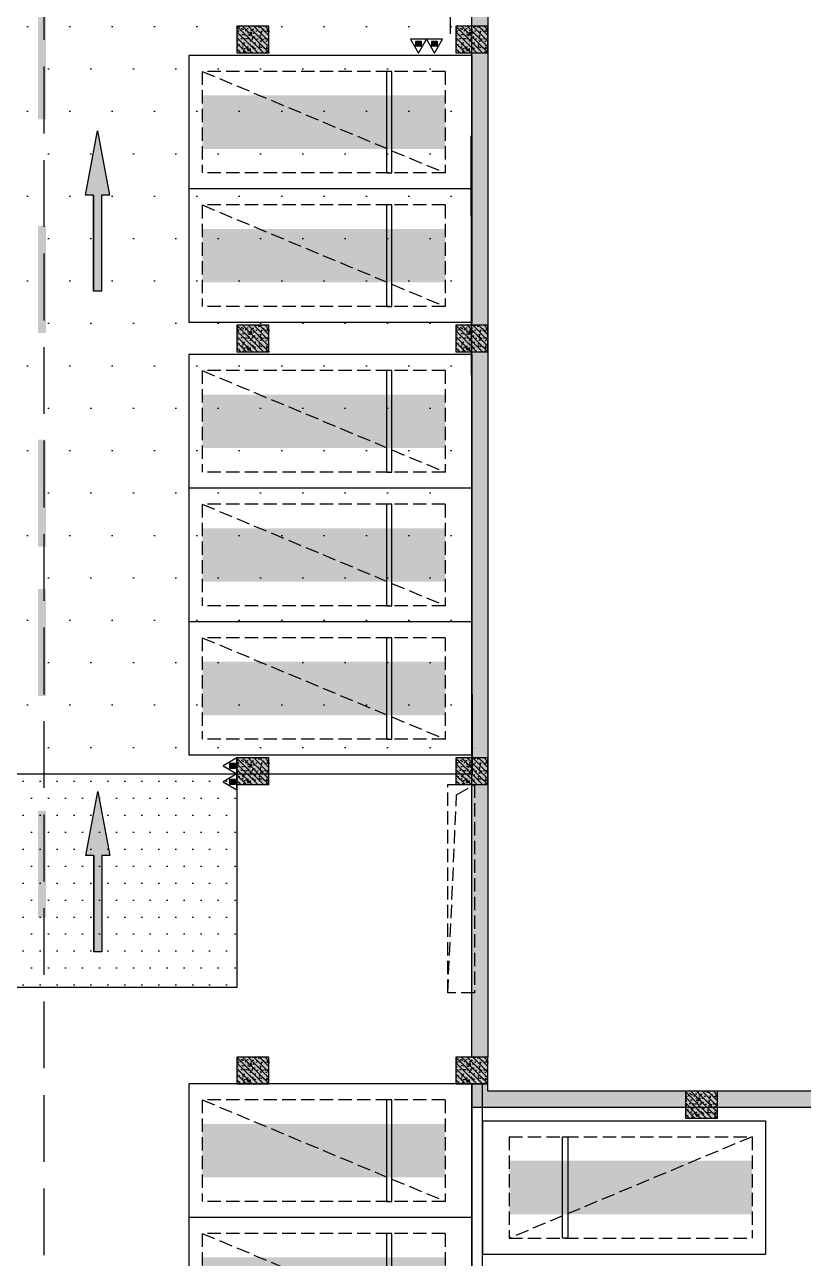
# Model space of a CAD drawing. Extents: x -1338203 to 1886333, y -783476 to 1038610.
# Drawn here: x 719880 to 734465, y 118523 to 141614 of the extents above; entities that cross this region are included whole.
import ezdxf

# ---------------------------------------------------------------- set-up
doc = ezdxf.new("R2010")
doc.units = 0
doc.header["$LTSCALE"] = 1000
doc.header["$MEASUREMENT"] = 0
for name, pattern in [('$2$DASH', [0.35, 0.25, -0.1]), ('A-001-平面B2$0$__DASH', [0.35, 0.25, -0.1]), ('DASH', [0.35, 0.25, -0.1])]:
    doc.linetypes.add(name, pattern=pattern)
for name, color, linetype in [('$0$0A-O-HOLE', 52, 'Continuous'), ('$0$DIM_SYMB', 3, 'Continuous'), ('0A-P-PKNG-LINE', 9, 'Continuous'), ('A-001-平面参照B1$0$0A-ELEV-PATT', 8, 'Continuous'), ('A-001-平面参照B1$0$AUDIT_D_220531184525-2', 40, 'Continuous'), ('A-001-平面参照B1$0$AUDIT_D_230220110243-2', 52, 'Continuous'), ('A-001-车位参照B1$0$A-001-车位参照B1$0$0A-P-PKNG-CAR(A)', 43, 'Continuous'), ('p-a-regular', 5, 'Continuous'), ('S001地下一墙柱$0$0S-CW-HATCH', 251, 'Continuous'), ('S001地下一墙柱$0$0S-CW-HATCH-UP', 251, 'Continuous'), ('S001地下一墙柱$0$0S-CW-LINE', 72, 'Continuous'), ('S001地下一墙柱$0$S001地下一墙柱$0$0S-CC-LINE', 52, 'Continuous'), ('S001地下一墙柱$0$S001地下一墙柱$0$0S-CW-HATCH', 251, 'Continuous'), ('S001地下一墙柱$0$S001地下一墙柱$0$0S-CW-HATCH-UP', 251, 'Continuous'), ('中心线', 42, 'Continuous'), ('地面指向箭头', 7, 'Continuous'), ('负一层消火栓$0$0P-DIM-FH', 3, 'Continuous'), ('负一层消火栓$0$0P-EQUIP-FH', 7, 'Continuous')]:
    doc.layers.add(name, color=color, linetype=linetype)
doc.layers.add('AAD-A-PROOF', color=30, linetype='Continuous', plot=False)

# ---------------------------------------------------------------- blocks, each defined once
blk = doc.blocks.new('A-001-平面参照B1')
at = {"layer": 'A-001-平面参照B1$0$0A-ELEV-PATT'}
h = blk.add_hatch(dxfattribs=at)
h.set_pattern_fill('DOTS', color=256, scale=500)
h.set_pattern_definition([(0, (-766365.4, -306889.1), (396.875, 793.75), [0, -793.75])])
h.paths.add_polyline_path([(-54209, -149450), (-54209, -177236), (-50099, -177236), (-50099, -177936), (-49159, -177936), (-49159, -179300), (-38097, -179300), (-38120, -167368), (-38109, -167352), (-38109, -149450)])
h = blk.add_hatch(dxfattribs=at)
h.set_pattern_fill('DOTS', color=256, scale=200)
h.set_pattern_definition([(360, (-766365.37, -306889.07), (158.75, 317.5), [0, -317.5])])
h.paths.add_polyline_path([(-49159, -179300), (-42509, -179300), (-42509, -183300), (-49159, -183300)])
at = {"layer": 'A-001-平面参照B1$0$AUDIT_D_220531184525-2'}
blk.add_lwpolyline([(-54209, -149450), (-54209, -177236), (-50099, -177236), (-50099, -177936), (-49159, -177936), (-49159, -179300), (-38097, -179300), (-38120, -167368), (-38109, -167352), (-38109, -149450), (-54209, -149450)], dxfattribs=at)
blk.add_lwpolyline([(-49159, -179300), (-42509, -179300), (-42509, -183300), (-49159, -183300)], close=True, dxfattribs=at)
at = {"layer": 'A-001-平面参照B1$0$AUDIT_D_230220110243-2'}
for points in [[(-38110, -204643), (-38109, -185100)], [(-37910, -204643), (-37910, -185100)]]:
    blk.add_lwpolyline(points, dxfattribs=at)
blk = doc.blocks.new('A$C2C814229')
at = {"layer": '$0$0A-O-HOLE', "linetype": 'DASH'}
blk.add_lwpolyline([(-38559, -179499), (-38059, -179499), (-38059, -183399), (-38559, -183399)], close=True, dxfattribs=at)
blk.add_lwpolyline([(-38559, -183399), (-38396, -179692), (-38059, -179499)], dxfattribs=at)
blk = doc.blocks.new('S001地下一墙柱')
at = {"layer": 'S001地下一墙柱$0$0S-CW-HATCH'}
h = blk.add_hatch(color=256, dxfattribs=at)
h.dxf.hatch_style = 1
h.paths.add_polyline_path([(-38109, -133450), (-37809, -133450), (-37809, -184600), (-38109, -184600)])
at = {"layer": 'S001地下一墙柱$0$0S-CW-HATCH', "ltscale": 0.002}
h = blk.add_hatch(color=256, dxfattribs=at)
h.dxf.hatch_style = 1
h.paths.add_polyline_path([(-20009, -185540), (-20009, -185240), (-37809, -185239), (-37809, -185100), (-38109, -185100), (-38109, -185539), (-20009, -185540)])
at = {"layer": 'S001地下一墙柱$0$0S-CW-HATCH-UP'}
h = blk.add_hatch(dxfattribs=at)
h.set_pattern_fill('钢筋混凝土', color=256, scale=30)
h.set_pattern_definition([(45, (0, 0), (-53.03301, 53.03301), []), (50, (0, 0), (215.17805, -18.82564), [22.5, -247.5]), (355, (0, 0), (-41.6254, 225.65764), [18, -198]), (100.4514, (17.93, -1.57), (173.55281, 206.83186), [19.12206, -210.34263]), (46.1842, (0, 60), (320.1723, -49.6557), [33.75, -371.25]), (96.6356, (26.68, 55.86), (280.3988, 292.23536), [28.6831, -315.5139]), (351.1842, (0, 60), (280.3986, 292.2356), [27, -297]), (21, (30, 45), (179.07212, -120.78567), [22.5, -247.5]), (326, (30, 45), (72.9946, 217.54501), [18, -198]), (71.4514, (44.92, 34.93), (252.0668, 96.75915), [19.12206, -210.34263]), (37.5, (0, 0), (3.647957, 99.868156), [0, -195.6, 0, -201, 0, -198.75]), (7.5, (0, 0), (78.92086, 118.323514), [0, -114.6, 0, -191.1, 0, -75.75]), (327.5, (-66.9, 0), (160.14673, -6.76646), [0, -75, 0, -234, 0, -310.5]), (317.5, (-96.9, 0), (174.95585, 30.03149), [0, -97.5, 0, -155.4, 0, -220.5])])
h.paths.add_polyline_path([(-38109, -133450), (-37809, -133450), (-37809, -184600), (-38109, -184600)])
at = {"layer": 'S001地下一墙柱$0$0S-CW-HATCH-UP', "ltscale": 0.002}
h = blk.add_hatch(dxfattribs=at)
h.set_pattern_fill('钢筋混凝土', color=256, scale=30)
h.set_pattern_definition([(45, (-766365.37, -306889.07), (-53.0330086, 53.0330086), []), (50, (-766365.37, -306889.07), (215.178055, -18.82564), [22.5, -247.5]), (355, (-766365.37, -306889.07), (-41.6254, 225.65764), [18, -198]), (100.4514, (-766347.44, -306890.64), (173.552815, 206.83186), [19.12206, -210.342634]), (46.1842, (-766365.37, -306829.07), (320.17231, -49.6557), [33.75, -371.25]), (96.6356, (-766338.7, -306833.2), (280.39881, 292.23536), [28.68309, -315.5139]), (351.1842, (-766365.37, -306829.07), (280.39858, 292.23558), [27, -297]), (21, (-766335.37, -306844.07), (179.072116, -120.785667), [22.5, -247.5]), (326, (-766335.37, -306844.07), (72.9946, 217.545014), [18, -198]), (71.4514, (-766320.44, -306854.14), (252.06679, 96.75915), [19.12206, -210.342634]), (37.5, (-766365.37, -306889.07), (3.6479566, 99.868156), [0, -195.6, 0, -201, 0, -198.75]), (7.5, (-766365.37, -306889.07), (78.920861, 118.323514), [0, -114.6, 0, -191.1, 0, -75.75]), (327.5, (-766432.27, -306889.07), (160.146731, -6.7664615), [0, -75, 0, -234, 0, -310.5]), (317.5, (-766462.27, -306889.07), (174.95585, 30.031495), [0, -97.5, 0, -155.4, 0, -220.5])])
h.paths.add_polyline_path([(-20009, -185540), (-20009, -185240), (-37809, -185239), (-37809, -185100), (-38109, -185100), (-38109, -185539), (-20009, -185540)])
at = {"layer": 'S001地下一墙柱$0$S001地下一墙柱$0$0S-CW-HATCH'}
h = blk.add_hatch(color=256, dxfattribs=at)
h.dxf.hatch_style = 1
h.paths.add_polyline_path([(-41909, -165800), (-41909, -165300), (-42509, -165300), (-42509, -165800)])
h = blk.add_hatch(color=256, dxfattribs=at)
h.dxf.hatch_style = 1
h.paths.add_polyline_path([(-37809, -165800), (-37809, -165300), (-38409, -165300), (-38409, -165800)])
h = blk.add_hatch(color=256, dxfattribs=at)
h.dxf.hatch_style = 1
h.paths.add_polyline_path([(-41909, -171400), (-41909, -170900), (-42509, -170900), (-42509, -171400)])
h = blk.add_hatch(color=256, dxfattribs=at)
h.dxf.hatch_style = 1
h.paths.add_polyline_path([(-37809, -171400), (-37809, -170900), (-38409, -170900), (-38409, -171400)])
h = blk.add_hatch(color=256, dxfattribs=at)
h.dxf.hatch_style = 1
h.paths.add_polyline_path([(-41909, -179500), (-41909, -179000), (-42509, -179000), (-42509, -179500)])
h = blk.add_hatch(color=256, dxfattribs=at)
h.dxf.hatch_style = 1
h.paths.add_polyline_path([(-37809, -179500), (-37809, -179000), (-38409, -179000), (-38409, -179500)])
h = blk.add_hatch(color=256, dxfattribs=at)
h.dxf.hatch_style = 1
h.paths.add_polyline_path([(-41909, -185100), (-41909, -184600), (-42509, -184600), (-42509, -185100)])
h = blk.add_hatch(color=256, dxfattribs=at)
h.dxf.hatch_style = 1
h.paths.add_polyline_path([(-37809, -185100), (-37809, -184600), (-38409, -184600), (-38409, -185100)])
h = blk.add_hatch(color=256, dxfattribs=at)
h.dxf.hatch_style = 1
h.paths.add_polyline_path([(-33509, -185740), (-33509, -185240), (-34109, -185240), (-34109, -185740)])
at = {"layer": 'S001地下一墙柱$0$S001地下一墙柱$0$0S-CW-HATCH-UP'}
h = blk.add_hatch(dxfattribs=at)
h.set_pattern_fill('钢筋混凝土', color=256, scale=30, angle=-90)
h.set_pattern_definition([(315, (-32957.03, -198110.794), (53.03301, 53.03301), []), (320, (-32957.03, -198110.8), (-18.8256, -215.1781), [22.5, -247.5]), (265, (-32957.03, -198110.8), (225.6576, 41.6254), [18, -198]), (10.4514, (-32958.6, -198128.73), (206.8319, -173.5528), [19.122, -210.3426]), (316.1842, (-32897.03, -198110.8), (-49.6557, -320.1723), [33.75, -371.25]), (6.6356, (-32901.17, -198137.47), (292.2354, -280.3988), [28.683, -315.514]), (261.1842, (-32897.03, -198110.8), (292.2356, -280.3986), [27, -297]), (291, (-32912.03, -198140.8), (-120.7857, -179.0721), [22.5, -247.5]), (236, (-32912.03, -198140.8), (217.545, -72.9946), [18, -198]), (341.4514, (-32922.1, -198155.72), (96.7591, -252.0668), [19.122, -210.3426]), (307.5, (-32957.03, -198110.79), (99.86816, -3.64796), [0, -195.6, 0, -201, 0, -198.75]), (277.5, (-32957.03, -198110.79), (118.3235, -78.92086), [0, -114.6, 0, -191.1, 0, -75.75]), (237.5, (-32957.03, -198043.89), (-6.76646, -160.14673), [0, -75, 0, -234, 0, -310.5]), (227.5, (-32957.03, -198013.9), (30.0315, -174.95585), [0, -97.5, 0, -155.4, 0, -220.5])])
h.paths.add_polyline_path([(-41909, -165800), (-41909, -165300), (-42509, -165300), (-42509, -165800)])
h = blk.add_hatch(dxfattribs=at)
h.set_pattern_fill('钢筋混凝土', color=256, scale=30, angle=-90)
h.set_pattern_definition([(315, (-28857.034, -198110.794), (53.03301, 53.03301), []), (320, (-28857.03, -198110.8), (-18.8256, -215.1781), [22.5, -247.5]), (265, (-28857.03, -198110.8), (225.6576, 41.6254), [18, -198]), (10.4514, (-28858.6, -198128.73), (206.8319, -173.5528), [19.122, -210.3426]), (316.1842, (-28797.03, -198110.8), (-49.6557, -320.1723), [33.75, -371.25]), (6.6356, (-28801.17, -198137.47), (292.2354, -280.3988), [28.683, -315.514]), (261.1842, (-28797.03, -198110.8), (292.2356, -280.3986), [27, -297]), (291, (-28812.03, -198140.8), (-120.7857, -179.0721), [22.5, -247.5]), (236, (-28812.03, -198140.8), (217.545, -72.9946), [18, -198]), (341.4514, (-28822.1, -198155.72), (96.7591, -252.0668), [19.122, -210.3426]), (307.5, (-28857.034, -198110.79), (99.86816, -3.64796), [0, -195.6, 0, -201, 0, -198.75]), (277.5, (-28857.03, -198110.79), (118.3235, -78.92086), [0, -114.6, 0, -191.1, 0, -75.75]), (237.5, (-28857.034, -198043.89), (-6.76646, -160.14673), [0, -75, 0, -234, 0, -310.5]), (227.5, (-28857.03, -198013.9), (30.0315, -174.95585), [0, -97.5, 0, -155.4, 0, -220.5])])
h.paths.add_polyline_path([(-37809, -165800), (-37809, -165300), (-38409, -165300), (-38409, -165800)])
h = blk.add_hatch(dxfattribs=at)
h.set_pattern_fill('钢筋混凝土', color=256, scale=30, angle=-90)
h.set_pattern_definition([(315, (-32957.03, -203710.794), (53.03301, 53.03301), []), (320, (-32957.03, -203710.8), (-18.8256, -215.1781), [22.5, -247.5]), (265, (-32957.03, -203710.8), (225.6576, 41.6254), [18, -198]), (10.4514, (-32958.6, -203728.73), (206.8319, -173.5528), [19.122, -210.3426]), (316.1842, (-32897.03, -203710.8), (-49.6557, -320.1723), [33.75, -371.25]), (6.6356, (-32901.17, -203737.47), (292.2354, -280.3988), [28.683, -315.514]), (261.1842, (-32897.03, -203710.8), (292.2356, -280.3986), [27, -297]), (291, (-32912.03, -203740.8), (-120.7857, -179.0721), [22.5, -247.5]), (236, (-32912.03, -203740.8), (217.545, -72.9946), [18, -198]), (341.4514, (-32922.1, -203755.72), (96.7591, -252.0668), [19.122, -210.3426]), (307.5, (-32957.03, -203710.79), (99.86816, -3.64796), [0, -195.6, 0, -201, 0, -198.75]), (277.5, (-32957.03, -203710.79), (118.3235, -78.92086), [0, -114.6, 0, -191.1, 0, -75.75]), (237.5, (-32957.03, -203643.89), (-6.76646, -160.14673), [0, -75, 0, -234, 0, -310.5]), (227.5, (-32957.03, -203613.9), (30.0315, -174.95585), [0, -97.5, 0, -155.4, 0, -220.5])])
h.paths.add_polyline_path([(-41909, -171400), (-41909, -170900), (-42509, -170900), (-42509, -171400)])
h = blk.add_hatch(dxfattribs=at)
h.set_pattern_fill('钢筋混凝土', color=256, scale=30, angle=-90)
h.set_pattern_definition([(315, (-28857.034, -203710.794), (53.03301, 53.03301), []), (320, (-28857.03, -203710.8), (-18.8256, -215.1781), [22.5, -247.5]), (265, (-28857.03, -203710.8), (225.6576, 41.6254), [18, -198]), (10.4514, (-28858.6, -203728.73), (206.8319, -173.5528), [19.122, -210.3426]), (316.1842, (-28797.03, -203710.8), (-49.6557, -320.1723), [33.75, -371.25]), (6.6356, (-28801.17, -203737.47), (292.2354, -280.3988), [28.683, -315.514]), (261.1842, (-28797.03, -203710.8), (292.2356, -280.3986), [27, -297]), (291, (-28812.03, -203740.8), (-120.7857, -179.0721), [22.5, -247.5]), (236, (-28812.03, -203740.8), (217.545, -72.9946), [18, -198]), (341.4514, (-28822.1, -203755.72), (96.7591, -252.0668), [19.122, -210.3426]), (307.5, (-28857.034, -203710.79), (99.86816, -3.64796), [0, -195.6, 0, -201, 0, -198.75]), (277.5, (-28857.03, -203710.79), (118.3235, -78.92086), [0, -114.6, 0, -191.1, 0, -75.75]), (237.5, (-28857.034, -203643.89), (-6.76646, -160.14673), [0, -75, 0, -234, 0, -310.5]), (227.5, (-28857.03, -203613.9), (30.0315, -174.95585), [0, -97.5, 0, -155.4, 0, -220.5])])
h.paths.add_polyline_path([(-37809, -171400), (-37809, -170900), (-38409, -170900), (-38409, -171400)])
h = blk.add_hatch(dxfattribs=at)
h.set_pattern_fill('钢筋混凝土', color=256, scale=30, angle=-90)
h.set_pattern_definition([(315, (-32957.15, -211810.75), (53.03301, 53.03301), []), (320, (-32957.15, -211810.75), (-18.8256, -215.1781), [22.5, -247.5]), (265, (-32957.15, -211810.75), (225.6576, 41.6254), [18, -198]), (10.4514, (-32958.72, -211828.68), (206.8319, -173.5528), [19.122, -210.3426]), (316.1842, (-32897.15, -211810.75), (-49.6557, -320.1723), [33.75, -371.25]), (6.6356, (-32901.3, -211837.43), (292.2354, -280.3988), [28.683, -315.514]), (261.1842, (-32897.15, -211810.75), (292.2356, -280.3986), [27, -297]), (291, (-32912.15, -211840.75), (-120.7857, -179.0721), [22.5, -247.5]), (236, (-32912.15, -211840.75), (217.545, -72.9946), [18, -198]), (341.4514, (-32922.21, -211855.67), (96.7591, -252.0668), [19.122, -210.3426]), (307.5, (-32957.15, -211810.75), (99.86816, -3.64796), [0, -195.6, 0, -201, 0, -198.75]), (277.5, (-32957.15, -211810.75), (118.3235, -78.92086), [0, -114.6, 0, -191.1, 0, -75.75]), (237.5, (-32957.15, -211743.85), (-6.76646, -160.14673), [0, -75, 0, -234, 0, -310.5]), (227.5, (-32957.15, -211713.85), (30.0315, -174.95585), [0, -97.5, 0, -155.4, 0, -220.5])])
h.paths.add_polyline_path([(-41909, -179500), (-41909, -179000), (-42509, -179000), (-42509, -179500)])
h = blk.add_hatch(dxfattribs=at)
h.set_pattern_fill('钢筋混凝土', color=256, scale=30, angle=-90)
h.set_pattern_definition([(315, (-28857.04, -211810.75), (53.03301, 53.03301), []), (320, (-28857.04, -211810.75), (-18.8256, -215.1781), [22.5, -247.5]), (265, (-28857.04, -211810.75), (225.6576, 41.6254), [18, -198]), (10.4514, (-28858.6, -211828.68), (206.8319, -173.5528), [19.122, -210.3426]), (316.1842, (-28797.04, -211810.75), (-49.6557, -320.1723), [33.75, -371.25]), (6.6356, (-28801.18, -211837.43), (292.2354, -280.3988), [28.683, -315.514]), (261.1842, (-28797.04, -211810.75), (292.2356, -280.3986), [27, -297]), (291, (-28812.04, -211840.75), (-120.7857, -179.0721), [22.5, -247.5]), (236, (-28812.04, -211840.75), (217.545, -72.9946), [18, -198]), (341.4514, (-28822.1, -211855.67), (96.7591, -252.0668), [19.122, -210.3426]), (307.5, (-28857.04, -211810.75), (99.86816, -3.64796), [0, -195.6, 0, -201, 0, -198.75]), (277.5, (-28857.04, -211810.75), (118.3235, -78.92086), [0, -114.6, 0, -191.1, 0, -75.75]), (237.5, (-28857.04, -211743.85), (-6.76646, -160.14673), [0, -75, 0, -234, 0, -310.5]), (227.5, (-28857.04, -211713.85), (30.0315, -174.95585), [0, -97.5, 0, -155.4, 0, -220.5])])
h.paths.add_polyline_path([(-37809, -179500), (-37809, -179000), (-38409, -179000), (-38409, -179500)])
h = blk.add_hatch(dxfattribs=at)
h.set_pattern_fill('钢筋混凝土', color=256, scale=30, angle=-90)
h.set_pattern_definition([(315, (-32957.03, -217410.75), (53.03301, 53.03301), []), (320, (-32957.03, -217410.75), (-18.8256, -215.1781), [22.5, -247.5]), (265, (-32957.03, -217410.75), (225.6576, 41.6254), [18, -198]), (10.4514, (-32958.6, -217428.68), (206.8319, -173.5528), [19.122, -210.3426]), (316.1842, (-32897.03, -217410.75), (-49.6557, -320.1723), [33.75, -371.25]), (6.6356, (-32901.17, -217437.43), (292.2354, -280.3988), [28.683, -315.514]), (261.1842, (-32897.03, -217410.75), (292.2356, -280.3986), [27, -297]), (291, (-32912.03, -217440.75), (-120.7857, -179.0721), [22.5, -247.5]), (236, (-32912.03, -217440.75), (217.545, -72.9946), [18, -198]), (341.4514, (-32922.1, -217455.67), (96.7591, -252.0668), [19.122, -210.3426]), (307.5, (-32957.03, -217410.75), (99.86816, -3.64796), [0, -195.6, 0, -201, 0, -198.75]), (277.5, (-32957.03, -217410.75), (118.3235, -78.92086), [0, -114.6, 0, -191.1, 0, -75.75]), (237.5, (-32957.03, -217343.85), (-6.76646, -160.14673), [0, -75, 0, -234, 0, -310.5]), (227.5, (-32957.03, -217313.85), (30.0315, -174.95585), [0, -97.5, 0, -155.4, 0, -220.5])])
h.paths.add_polyline_path([(-41909, -185100), (-41909, -184600), (-42509, -184600), (-42509, -185100)])
h = blk.add_hatch(dxfattribs=at)
h.set_pattern_fill('钢筋混凝土', color=256, scale=30, angle=-90)
h.set_pattern_definition([(315, (-28857.034, -217410.75), (53.03301, 53.03301), []), (320, (-28857.03, -217410.75), (-18.8256, -215.1781), [22.5, -247.5]), (265, (-28857.03, -217410.75), (225.6576, 41.6254), [18, -198]), (10.4514, (-28858.6, -217428.68), (206.8319, -173.5528), [19.122, -210.3426]), (316.1842, (-28797.03, -217410.75), (-49.6557, -320.1723), [33.75, -371.25]), (6.6356, (-28801.17, -217437.43), (292.2354, -280.3988), [28.683, -315.514]), (261.1842, (-28797.03, -217410.75), (292.2356, -280.3986), [27, -297]), (291, (-28812.03, -217440.75), (-120.7857, -179.0721), [22.5, -247.5]), (236, (-28812.03, -217440.75), (217.545, -72.9946), [18, -198]), (341.4514, (-28822.1, -217455.67), (96.7591, -252.0668), [19.122, -210.3426]), (307.5, (-28857.034, -217410.75), (99.86816, -3.64796), [0, -195.6, 0, -201, 0, -198.75]), (277.5, (-28857.03, -217410.75), (118.3235, -78.92086), [0, -114.6, 0, -191.1, 0, -75.75]), (237.5, (-28857.034, -217343.85), (-6.76646, -160.14673), [0, -75, 0, -234, 0, -310.5]), (227.5, (-28857.03, -217313.85), (30.0315, -174.95585), [0, -97.5, 0, -155.4, 0, -220.5])])
h.paths.add_polyline_path([(-37809, -185100), (-37809, -184600), (-38409, -184600), (-38409, -185100)])
h = blk.add_hatch(dxfattribs=at)
h.set_pattern_fill('钢筋混凝土', color=256, scale=30, angle=-90)
h.set_pattern_definition([(315, (-24557.034, -218050.73), (53.03301, 53.03301), []), (320, (-24557.03, -218050.73), (-18.8256, -215.1781), [22.5, -247.5]), (265, (-24557.03, -218050.73), (225.6576, 41.6254), [18, -198]), (10.4514, (-24558.6, -218068.66), (206.8319, -173.5528), [19.122, -210.3426]), (316.1842, (-24497.03, -218050.73), (-49.6557, -320.1723), [33.75, -371.25]), (6.6356, (-24501.17, -218077.4), (292.2354, -280.3988), [28.683, -315.514]), (261.1842, (-24497.03, -218050.73), (292.2356, -280.3986), [27, -297]), (291, (-24512.03, -218080.73), (-120.7857, -179.0721), [22.5, -247.5]), (236, (-24512.03, -218080.73), (217.545, -72.9946), [18, -198]), (341.4514, (-24522.1, -218095.66), (96.7591, -252.0668), [19.122, -210.3426]), (307.5, (-24557.034, -218050.73), (99.86816, -3.64796), [0, -195.6, 0, -201, 0, -198.75]), (277.5, (-24557.03, -218050.73), (118.3235, -78.92086), [0, -114.6, 0, -191.1, 0, -75.75]), (237.5, (-24557.034, -217983.83), (-6.76646, -160.14673), [0, -75, 0, -234, 0, -310.5]), (227.5, (-24557.03, -217953.83), (30.0315, -174.95585), [0, -97.5, 0, -155.4, 0, -220.5])])
h.paths.add_polyline_path([(-33509, -185740), (-33509, -185240), (-34109, -185240), (-34109, -185740)])
at = {"layer": 'S001地下一墙柱$0$0S-CW-LINE'}
blk.add_lwpolyline([(-38109, -133450), (-37809, -133450), (-37809, -184600), (-38109, -184600)], close=True, dxfattribs=at)
at = {"layer": 'S001地下一墙柱$0$0S-CW-LINE', "flags": 128}
blk.add_lwpolyline([(-20009, -185540), (-20009, -185240), (-37809, -185239), (-37809, -185100), (-38109, -185100), (-38109, -185539), (-20009, -185540)], close=True, dxfattribs=at)
at = {"layer": 'S001地下一墙柱$0$S001地下一墙柱$0$0S-CC-LINE'}
for points in [[(-41909, -165800), (-41909, -165300), (-42509, -165300), (-42509, -165800)], [(-37809, -165800), (-37809, -165300), (-38409, -165300), (-38409, -165800)], [(-41909, -171400), (-41909, -170900), (-42509, -170900), (-42509, -171400)], [(-37809, -171400), (-37809, -170900), (-38409, -170900), (-38409, -171400)], [(-41909, -179500), (-41909, -179000), (-42509, -179000), (-42509, -179500)], [(-37809, -179500), (-37809, -179000), (-38409, -179000), (-38409, -179500)], [(-41909, -185100), (-41909, -184600), (-42509, -184600), (-42509, -185100)], [(-37809, -185100), (-37809, -184600), (-38409, -184600), (-38409, -185100)], [(-33509, -185740), (-33509, -185240), (-34109, -185240), (-34109, -185740)]]:
    blk.add_lwpolyline(points, close=True, dxfattribs=at)
blk = doc.blocks.new('负一层消火栓$0$$TwtSys$00000546')
h = blk.add_hatch()
h.set_pattern_fill('ANSI31', color=256, scale=200, style=0)
h.set_pattern_definition([(45, (-38543.802, -6670.83), (-17.67767, 17.67767), [])])
h.paths.add_polyline_path([(-65, 174), (65, 174), (65, 44), (-65, 44)])
for points in [[(0, 344), (-198, 0), (198, 0)], [(-65, 174), (65, 174), (65, 44), (-65, 44)]]:
    blk.add_lwpolyline(points, close=True)
blk = doc.blocks.new('负一层消火栓')
at = {"layer": '负一层消火栓$0$0P-DIM-FH'}
blk.add_line((-38509, -165449, 800), (-38509, -164600, 800), dxfattribs=at)
at = {"layer": '负一层消火栓$0$0P-EQUIP-FH'}
for p, xscale, yscale, zscale, rotation in [((-39108, -165549, 1600), 0.75, 0.75, 0.75, 180), ((-38810, -165549, 1600), 0.75, 0.75, 0.75, 180), ((-42509, -179149), 0.7500000000000011, 0.7500000000000011, 0.7500000000000011, 90), ((-42509, -179446), 0.7500000000000011, 0.7500000000000011, 0.7500000000000011, 90)]:
    blk.add_blockref('负一层消火栓$0$$TwtSys$00000546', p, dxfattribs=dict(at, xscale=xscale, yscale=yscale, zscale=zscale, rotation=rotation))
blk = doc.blocks.new('剖面位置')
at = {"layer": '$0$DIM_SYMB', "linetype": '$2$DASH', "ltscale": 5}
blk.add_lwpolyline([(-23908, 5282), (-23908, -83810), (-46125, -83810), (-46125, -260656)], dxfattribs=at)
blk.add_lwpolyline([(-23908, 5282), (-23908, -83810), (-46125, -83810), (-46125, -260656)], dxfattribs=at)
blk = doc.blocks.new('直行')
at = {"layer": '地面指向箭头'}
blk.add_hatch(color=251, dxfattribs=at).paths.add_polyline_path([(-29241, 4059962), (-29466, 4058762), (-29316, 4058762), (-29316, 4056961), (-29166, 4056961), (-29166, 4058762), (-29016, 4058762)])
at = {"layer": '地面指向箭头', "color": 251}
blk.add_lwpolyline([(-29316, 4058762), (-29316, 4056961), (-29316, 4058762), (-29316, 4058762), (-29466, 4058762), (-29241, 4059962), (-29016, 4058762), (-29166, 4058762), (-29166, 4056961), (-29316, 4056961), (-29316, 4056961)], dxfattribs=at)
blk = doc.blocks.new('A$C9cb663f1')
at = {"layer": '中心线', "color": 251, "const_width": 150}
for points in [[(307560, -219917), (307560, -221917)], [(307560, -223917), (307560, -225917)], [(307560, -227917), (307560, -229917)], [(307560, -230711), (307560, -232711)], [(307560, -234862), (307560, -236862)]]:
    blk.add_lwpolyline(points, dxfattribs=at)
at = {"layer": '地面指向箭头', "color": 251}
for p in [(337842, -4282099), (337845, -4294461)]:
    blk.add_blockref('直行', p, dxfattribs=at)
blk = doc.blocks.new('A-001-车位参照B1$0$A-001-车位参照B1$0$A-001-车位参照B1$0$A$C55E63F02')
for p, q in [((0, -5300), (0, 0)), ((0, 0), (2500, 0)), ((2500, -5300), (2500, 0)), ((0, -5300), (2500, -5300))]:
    blk.add_line(p, q)
at = {"linetype": 'A-001-平面B2$0$__DASH'}
for p, q in [((300, -250), (2200, -250)), ((300, -4800), (300, -250)), ((2200, -4800), (2200, -250)), ((300, -4800), (2200, -4800))]:
    blk.add_line(p, q, dxfattribs=at)
blk.add_lwpolyline([(300, -250), (2200, -4800)], dxfattribs=at)
blk.add_lwpolyline([(2200, -3800), (300, -3800), (300, -3700), (2200, -3700)], close=True)
at = {"layer": 'p-a-regular', "ltscale": 0.002, "const_width": 1000}
blk.add_lwpolyline([(1250, -250), (1250, -4800)], dxfattribs=at)

msp = doc.modelspace()

# ---------------------------------------------------------------- block references
at = {"ltscale": 0.002}
for name, p in [('S001地下一墙柱', (766365.4, 306889.1)), ('负一层消火栓', (766365.4, 306889.1)), ('A$C9cb663f1', (412646.2, 361761.3))]:
    msp.add_blockref(name, p, dxfattribs=at)
msp.add_blockref('A-001-平面参照B1', (766365.4, 306889.1))
at = {"layer": '0A-P-PKNG-LINE', "ltscale": 0.002}
msp.add_blockref('A$C2C814229', (766365.4, 306889.1), dxfattribs=at)
at = {"layer": 'A-001-车位参照B1$0$A-001-车位参照B1$0$0A-P-PKNG-CAR(A)', "ltscale": 0.002, "xscale": -1, "rotation": 90}
for p in [(722956.7, 141038.8), (722956.7, 138538.8), (722956.6, 135439.1), (722956.6, 132939.1), (722956.6, 130439.1), (722956.5, 121789.1), (722956.5, 119289.1)]:
    msp.add_blockref('A-001-车位参照B1$0$A-001-车位参照B1$0$A-001-车位参照B1$0$A$C55E63F02', p, dxfattribs=at)
at = {"layer": 'A-001-车位参照B1$0$A-001-车位参照B1$0$0A-P-PKNG-CAR(A)', "ltscale": 0.002, "rotation": 270}
msp.add_blockref('A-001-车位参照B1$0$A-001-车位参照B1$0$A-001-车位参照B1$0$A$C55E63F02', (733756.7, 121099.1), dxfattribs=at)
at = {"layer": 'AAD-A-PROOF'}
msp.add_blockref('剖面位置', (766365.4, 306889.1), dxfattribs=at)

doc.saveas('drawing.dxf')
